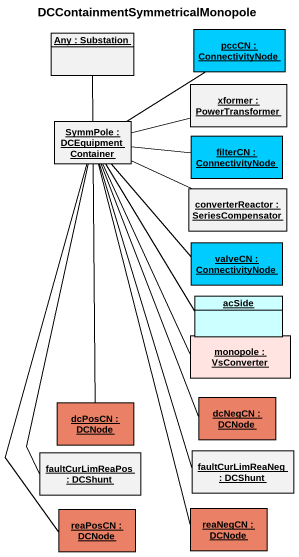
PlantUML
@startuml
title DCContainmentSymmetricalMonopole
hide circle
hide empty members
object "pccCN : ConnectivityNode" as pccCN #00CCFF
object "Any : Substation" as Any
object "xformer : PowerTransformer" as xformer
object "SymmPole : DCEquipmentContainer" as SymmPole
object "filterCN : ConnectivityNode" as filterCN #00CCFF
object "converterReactor : SeriesCompensator" as converterReactor
object "valveCN : ConnectivityNode" as valveCN #00CCFF
object acSide #CCFFFF
object "monopole : VsConverter" as monopole #FFE4E1
object "dcPosCN : DCNode" as dcPosCN #EA8066
object "dcNegCN : DCNode" as dcNegCN #EA8066
object "faultCurLimReaPos : DCShunt" as faultCurLimReaPos
object "faultCurLimReaNeg : DCShunt" as faultCurLimReaNeg
object "reaPosCN : DCNode" as reaPosCN #EA8066
object "reaNegCN : DCNode" as reaNegCN #EA8066
pccCN -- SymmPole
xformer -left- SymmPole
SymmPole -up- Any
filterCN -left- SymmPole
converterReactor -left- SymmPole
valveCN -up- SymmPole
acSide -up- SymmPole
monopole -up- SymmPole
dcPosCN -up- SymmPole
dcNegCN -up- SymmPole
faultCurLimReaPos -up- SymmPole
faultCurLimReaNeg -up- SymmPole
reaPosCN -up- SymmPole
reaNegCN -up- SymmPole
@enduml
